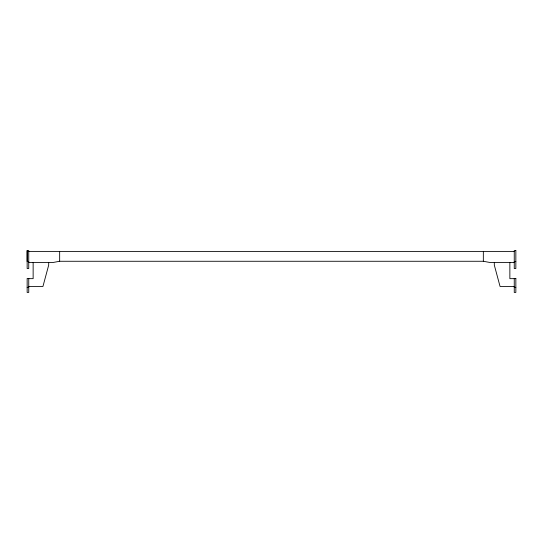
<?xml version="1.0" encoding="UTF-8"?>
<svg xmlns="http://www.w3.org/2000/svg" width="543" height="543" viewBox="0 0 543 543"><rect width="100%" height="100%" fill="white"/><g stroke="black" fill="none" stroke-linecap="round" stroke-linejoin="round"><path stroke-width="0.81" d="M27.15 250.581L27.15 268.534L28.745 268.534L28.745 250.581L27.15 250.581L27.15 261.55L28.745 261.55M514.255 262.554L490.315 262.554L483.338 261.271L59.662 261.271L52.685 262.554L28.745 262.554M28.745 251.402L514.255 251.402M514.255 261.55L515.85 261.55M28.745 278.654L33.137 278.654L33.137 262.554M514.255 278.654L509.863 278.654L509.863 262.554M28.745 286.494L42.931 286.494L48.694 265.106L48.694 262.554M514.255 286.494L500.069 286.494L494.306 265.106L494.306 262.554M27.15 287.376L28.745 287.376M514.255 287.376L515.85 287.376M483.338 251.64L483.338 261.271M59.662 251.64L59.662 261.271M515.85 250.581L514.255 250.581L514.255 268.534L515.85 268.534L515.85 250.581M28.745 278.457L27.15 278.457L27.15 292.419L28.745 292.419L28.745 278.457M515.85 278.457L514.255 278.457L514.255 292.419L515.85 292.419L515.85 278.457"/></g></svg>
